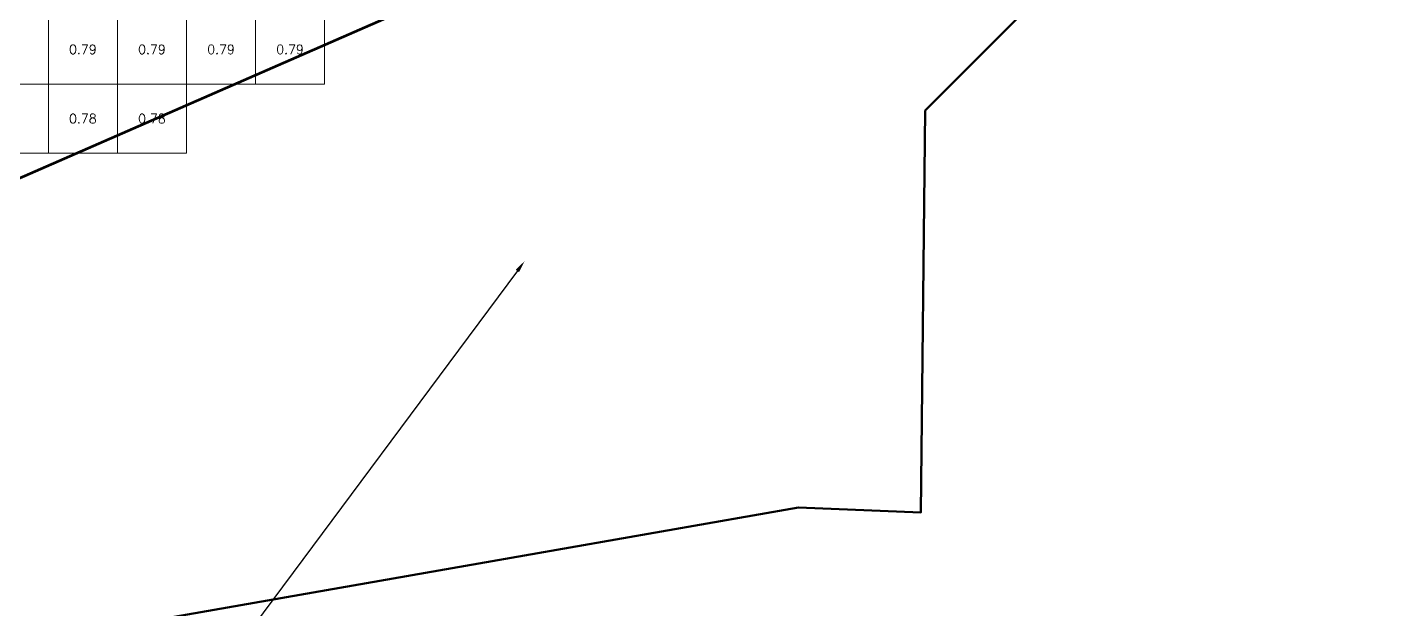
# Model space of a CAD drawing. Header units: inches. Extents: x 469796 to 469991, y 4349683 to 4349814.
# Drawn here: x 469889.99 to 469909.5, y 4349713.84 to 4349722.27 of the extents above; entities that cross this region are included whole.
import ezdxf
from ezdxf import colors
from ezdxf.entities.mleader import LeaderData, LeaderLine
from ezdxf.enums import TextEntityAlignment as Align
from ezdxf.math import Vec2, Vec3

# ---------------------------------------------------------------- set-up
doc = ezdxf.new("R2010")
doc.units = ezdxf.units.IN
doc.header["$MEASUREMENT"] = 0
doc.layers.add('爆区方格网', color=7, linetype='Continuous', lineweight=0)
doc.styles.add('3dmine_textStyle_1', font='txt.shx', dxfattribs={"height": 1, "bigfont": 'gbcbig.shx'})
doc.styles.get("Standard").update_dxf_attribs({"font": 'arial.ttf'})

msp = doc.modelspace()

# ---------------------------------------------------------------- linework, layer by layer
at = {"color": 5, "linetype": 'Continuous', "lineweight": 53, "elevation": 3966.246}
msp.add_lwpolyline([(469885.99, 4349718.382), (469904.397, 4349726.417), (469909.397, 4349735.816), (469909.188, 4349739.123), (469914.34, 4349740.643), (469918.257, 4349743.131), (469920.63, 4349744.542)], dxfattribs=at)
at = {"color": 1, "linetype": 'Continuous', "lineweight": 50, "true_color": 0xff0000, "elevation": 3966.246}
for points in [[(469885.99, 4349718.382), (469904.397, 4349726.417), (469909.397, 4349735.816), (469909.188, 4349739.123), (469914.34, 4349740.643), (469920.63, 4349744.542)], [(469920.687, 4349738.561), (469917.687, 4349735.561), (469916.154, 4349733.088), (469914.024, 4349730.958), (469913.154, 4349730.088), (469912.939, 4349729.926), (469911.939, 4349729.173), (469911.152, 4349728.58), (469909.939, 4349727.367), (469908.939, 4349726.367), (469908.152, 4349725.58), (469906.003, 4349724.058), (469905.903, 4349723.958), (469904.939, 4349722.994), (469903.939, 4349721.994), (469903.003, 4349721.058), (469902.938, 4349715.24), (469901.17, 4349715.312), (469896.539, 4349714.503), (469888.869, 4349713.163)]]:
    msp.add_lwpolyline(points, dxfattribs=at)
at = {"layer": '爆区方格网', "color": 4, "linetype": 'Continuous', "lineweight": 0, "true_color": 0x00ffff, "elevation": 3972.193}
for points in [[(469890.304, 4349721.442), (469889.304, 4349721.442), (469889.304, 4349722.442), (469890.304, 4349722.442), (469890.304, 4349721.442)], [(469891.304, 4349721.442), (469890.304, 4349721.442), (469890.304, 4349722.442), (469891.304, 4349722.442), (469891.304, 4349721.442)], [(469892.304, 4349721.442), (469891.304, 4349721.442), (469891.304, 4349722.442), (469892.304, 4349722.442), (469892.304, 4349721.442)], [(469893.304, 4349721.442), (469892.304, 4349721.442), (469892.304, 4349722.442), (469893.304, 4349722.442), (469893.304, 4349721.442)], [(469894.304, 4349721.442), (469893.304, 4349721.442), (469893.304, 4349722.442), (469894.304, 4349722.442), (469894.304, 4349721.442)], [(469890.304, 4349720.442), (469889.304, 4349720.442), (469889.304, 4349721.442), (469890.304, 4349721.442), (469890.304, 4349720.442)], [(469891.304, 4349720.442), (469890.304, 4349720.442), (469890.304, 4349721.442), (469891.304, 4349721.442), (469891.304, 4349720.442)], [(469892.304, 4349720.442), (469891.304, 4349720.442), (469891.304, 4349721.442), (469892.304, 4349721.442), (469892.304, 4349720.442)]]:
    msp.add_lwpolyline(points, dxfattribs=at)

# ---------------------------------------------------------------- texts
at = {"color": 4, "linetype": 'Continuous', "lineweight": 0, "true_color": 0x00ffff, "style": '3dmine_textStyle_1'}
for s, p in [('0.79', (469890.804, 4349721.942, 3972.193)), ('0.79', (469891.804, 4349721.942, 3972.193)), ('0.79', (469892.804, 4349721.942, 3972.193)), ('0.79', (469893.804, 4349721.942, 3972.193)), ('0.78', (469890.804, 4349720.942, 3972.193)), ('0.78', (469891.804, 4349720.942, 3972.193))]:
    msp.add_text(s, height=0.1333, dxfattribs=at).set_placement(p, align=Align.MIDDLE_CENTER)

# ---------------------------------------------------------------- leaders
ml = msp.add_multileader_mtext('Standard')
ml.set_content('{\\f宋体|b0|i0|c134|p2;缺工程区域，等待剥离样结果出来后再进行采剥}', color=256)
ml.set_leader_properties()
ml.build(insert=Vec2(0, 0))
ml.multileader.update_dxf_attribs({"dogleg_length": 0.36, "arrow_head_size": 0.18})
ctx = ml.context
ctx.base_point, ctx.char_height, ctx.arrow_head_size, ctx.landing_gap_size, ctx.plane_origin = Vec3(469796.274, 4349684.357), 2.5, 0.18, 0.09, Vec3(469897.204, 4349718.881)
notes = []
notes.append((ctx, [(0, (1, 1, 0), (469871.493, 4349684.357), (-1, 0), 0.36, [(0, [(469897.204, 4349718.881)], 256, [])])]))
ctx.mtext.insert, ctx.mtext.flow_direction = Vec3(469796.364, 4349685.795), 5
for ctx, leaders in notes:
    for number, flags, end, landing, length, lines in leaders:
        leader = LeaderData()
        leader.index, (leader.has_last_leader_line, leader.has_dogleg_vector, leader.attachment_direction) = number, flags
        leader.last_leader_point, leader.dogleg_vector, leader.dogleg_length = Vec3(end), Vec3(landing), length
        for number, points, colour, breaks in lines:
            line = LeaderLine()
            line.index, line.vertices, line.color, line.breaks = number, Vec3.list(points), colors.encode_raw_color(colour), breaks
            leader.lines.append(line)
        ctx.leaders.append(leader)

doc.saveas('drawing.dxf')
